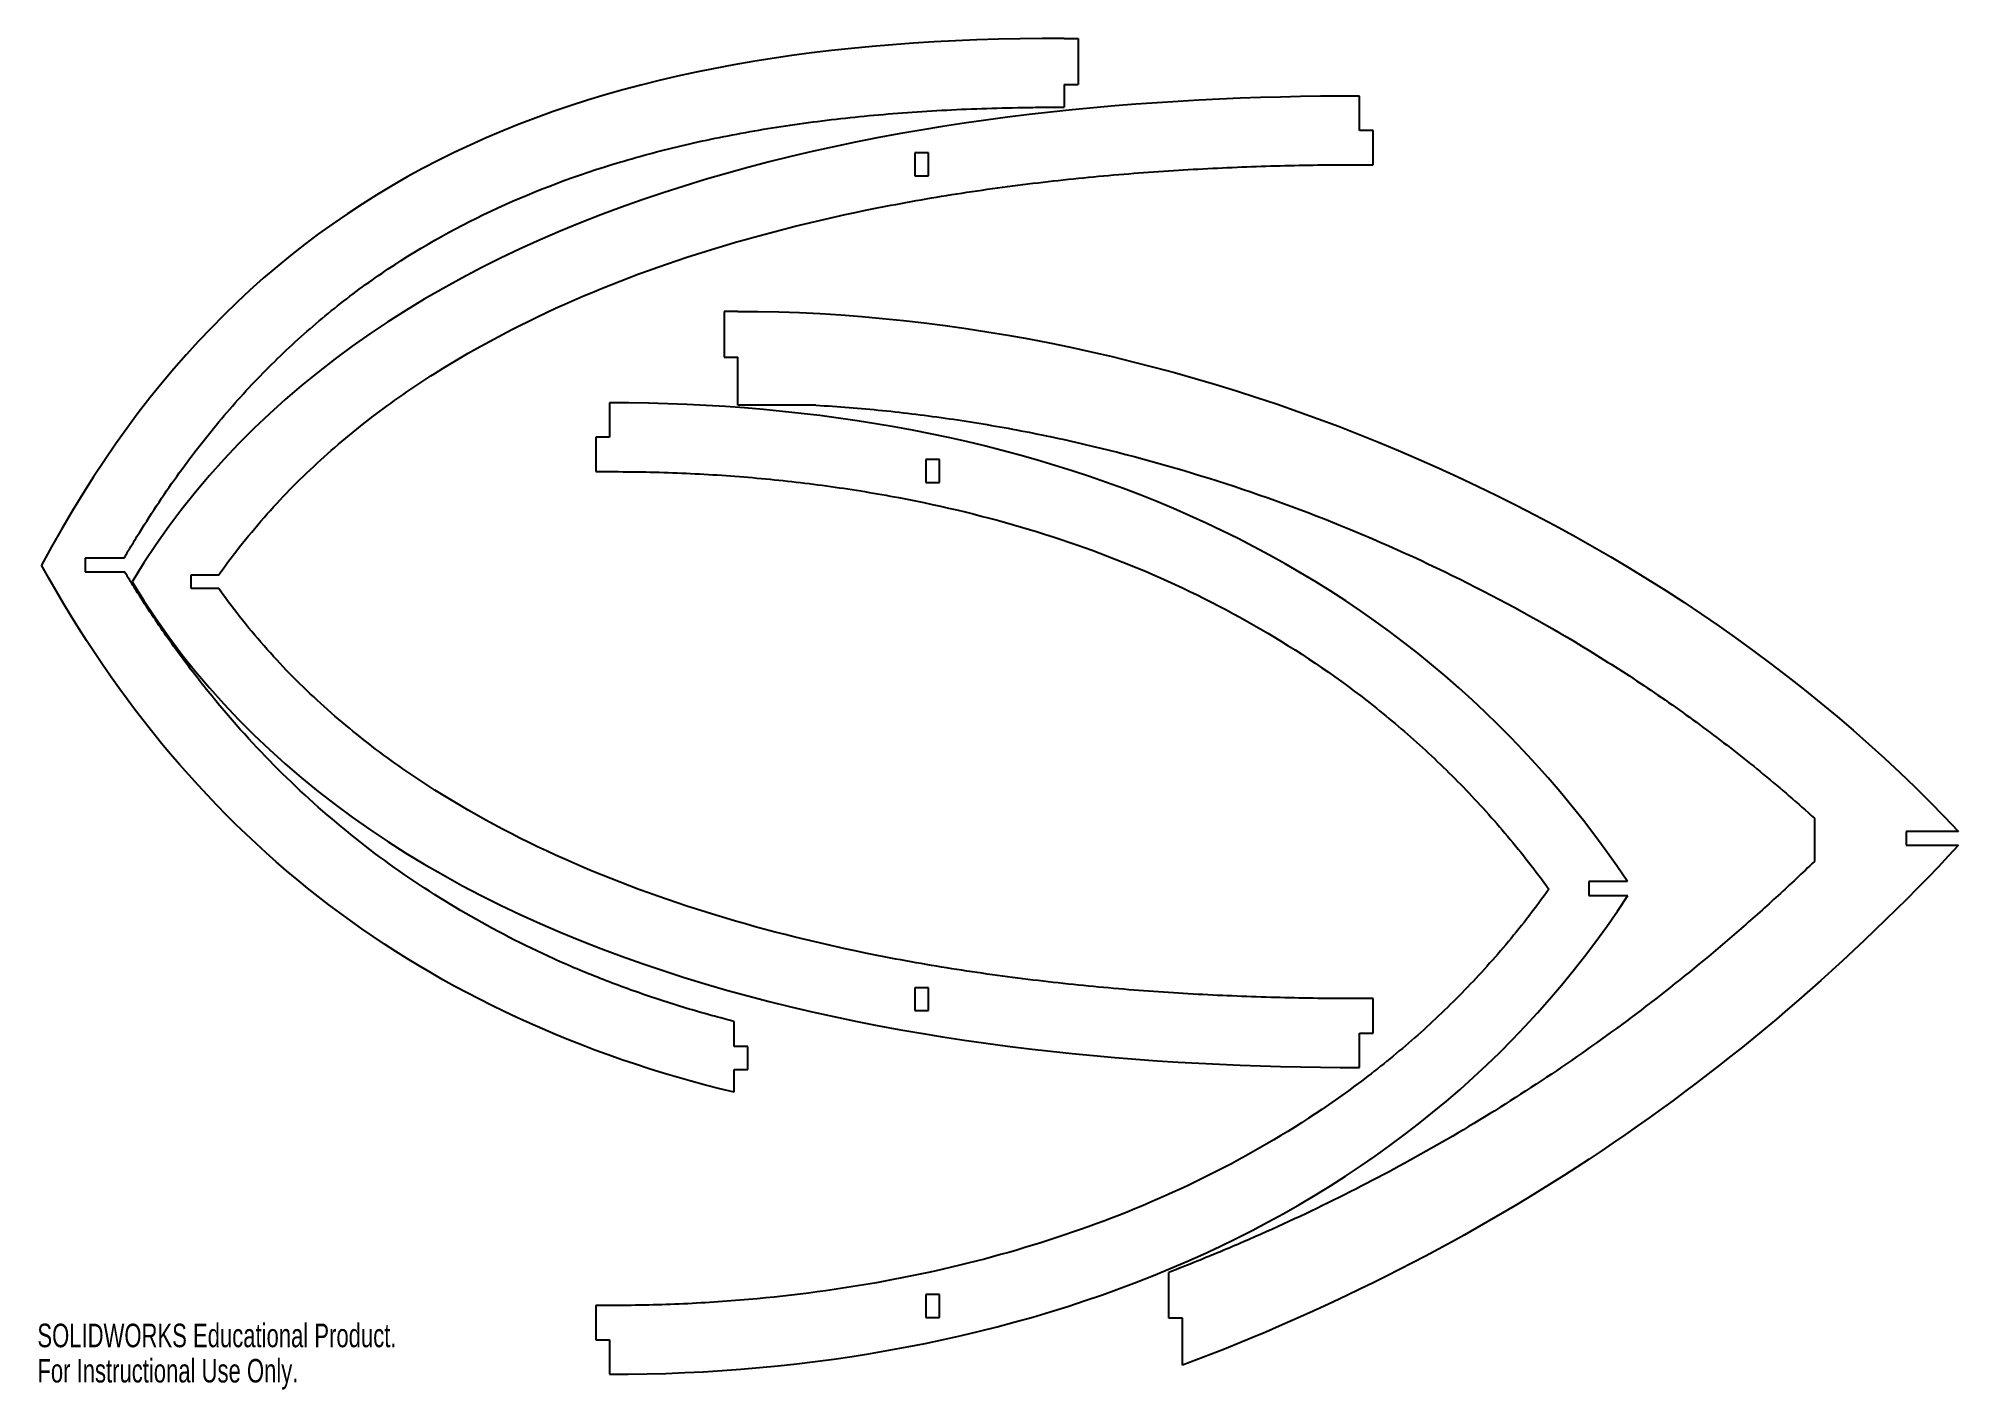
# Model space of a CAD drawing. Header units: inches. Extents: x 0 to 16.5, y 0 to 11.6.
import ezdxf

# ---------------------------------------------------------------- set-up
doc = ezdxf.new("R2010")
doc.units = ezdxf.units.IN
doc.header["$MEASUREMENT"] = 0
doc.styles.add('SLDTEXTSTYLE0', font='TXT', dxfattribs={"width": 0.7})

msp = doc.modelspace()

# ---------------------------------------------------------------- linework, layer by layer
at = {"color": 7, "linetype": 'Continuous', "lineweight": 25}
for p, q in [((8.819, 11.607), (8.937, 11.607)), ((8.937, 11.607), (8.937, 11.21)), ((8.819, 11.21), (8.937, 11.21)), ((8.819, 11.21), (8.819, 11.017)), ((11.353, 10.817), (11.353, 11.112)), ((11.471, 10.817), (11.353, 10.817)), ((11.471, 10.522), (11.471, 10.817)), ((7.652, 10.624), (7.534, 10.624)), ((7.534, 10.624), (7.534, 10.427)), ((7.652, 10.427), (7.652, 10.624)), ((7.534, 10.427), (7.652, 10.427)), ((11.353, 10.522), (11.471, 10.522)), ((5.897, 9.262), (5.897, 8.868)), ((6.015, 9.262), (5.897, 9.262)), ((5.897, 8.868), (6.015, 8.868)), ((6.015, 8.456), (6.015, 8.868)), ((4.913, 8.476), (4.913, 8.181)), ((6.686, 8.456), (6.015, 8.456)), ((4.795, 8.181), (4.795, 7.885)), ((4.913, 8.181), (4.795, 8.181)), ((7.748, 7.988), (7.63, 7.988)), ((7.63, 7.988), (7.63, 7.791)), ((7.748, 7.791), (7.748, 7.988)), ((4.795, 7.885), (4.913, 7.885)), ((7.63, 7.791), (7.748, 7.791)), ((0.744, 7.141), (0.409, 7.141)), ((0.409, 7.141), (0.409, 7.023)), ((0.409, 7.023), (0.751, 7.023)), ((1.32, 6.998), (1.558, 6.998)), ((1.32, 6.88), (1.32, 6.998)), ((1.558, 6.88), (1.32, 6.88)), ((15.261, 4.907), (15.261, 4.536)), ((16.499, 4.793), (16.048, 4.793)), ((16.048, 4.793), (16.048, 4.675)), ((16.048, 4.675), (16.499, 4.675)), ((13.657, 4.362), (13.323, 4.362)), ((13.323, 4.362), (13.323, 4.244)), ((13.323, 4.244), (13.658, 4.244)), ((7.652, 3.451), (7.534, 3.451)), ((7.534, 3.451), (7.534, 3.254)), ((7.652, 3.254), (7.652, 3.451)), ((11.471, 3.357), (11.353, 3.357)), ((11.471, 3.061), (11.471, 3.357)), ((5.984, 2.946), (5.984, 3.161)), ((7.534, 3.254), (7.652, 3.254)), ((11.353, 3.061), (11.471, 3.061)), ((11.353, 2.766), (11.353, 3.061)), ((6.102, 2.946), (5.984, 2.946)), ((6.102, 2.749), (6.102, 2.946)), ((5.984, 2.749), (6.102, 2.749)), ((5.984, 2.552), (5.984, 2.749)), ((9.716, 0.611), (9.716, 1.004)), ((4.795, 0.72), (4.795, 0.425)), ((4.913, 0.72), (4.795, 0.72)), ((7.748, 0.814), (7.63, 0.814)), ((7.63, 0.814), (7.63, 0.618)), ((7.748, 0.618), (7.748, 0.814)), ((7.63, 0.618), (7.748, 0.618)), ((9.834, 0.611), (9.716, 0.611)), ((9.834, 0.207), (9.834, 0.611)), ((4.795, 0.425), (4.913, 0.425)), ((4.913, 0.425), (4.913, 0.129))]:
    msp.add_line(p, q, dxfattribs=at)
for points in [[(8.819, 11.607), (4.737, 11.607), (1.854, 10.5), (0.036, 7.08)], [(11.353, 11.112), (7.829, 11.112), (2.924, 10.441), (0.814, 6.939)], [(6.015, 9.262), (9.771, 9.263), (13.897, 7.563), (16.499, 4.793)], [(13.657, 4.362), (11.712, 7.262), (8.489, 8.476), (4.913, 8.476)], [(5.984, 2.552), (3.327, 3.191), (1.344, 4.7), (0.036, 7.08)], [(0.814, 6.939), (2.924, 3.437), (7.829, 2.766), (11.353, 2.766)], [(16.499, 4.675), (14.629, 2.661), (12.407, 1.171), (9.834, 0.207)], [(4.913, 0.129), (8.361, 0.129), (11.774, 1.343), (13.658, 4.244)]]:
    msp.add_open_spline(points, degree=3, dxfattribs=at)
for points, knots in [([(0.744, 7.141), (0.76, 7.169), (0.804, 7.243), (0.903, 7.406), (1.044, 7.626), (1.218, 7.876), (1.456, 8.194), (1.767, 8.562), (2.159, 8.959), (2.573, 9.315), (3.154, 9.738), (3.938, 10.174), (4.809, 10.499), (5.561, 10.698), (6.154, 10.818), (6.775, 10.909), (7.317, 10.962), (7.765, 10.991), (8.109, 11.006), (8.401, 11.013), (8.638, 11.016), (8.759, 11.017), (8.819, 11.017)], [0.0060415, 0.0060415, 0.0060415, 0.0060415, 0.0151613, 0.0303226, 0.0606452, 0.0909679, 0.1212905, 0.1819357, 0.242581, 0.3032262, 0.3638714, 0.4851619, 0.6064524, 0.6670976, 0.7277429, 0.7883881, 0.8490334, 0.879356, 0.9096786, 0.9400012, 0.9551625, 0.9703238, 0.9703238, 0.9703238, 0.9703238]), ([(1.558, 6.998), (1.607, 7.069), (1.725, 7.227), (1.987, 7.546), (2.365, 7.938), (2.865, 8.359), (3.588, 8.862), (4.588, 9.384), (5.9, 9.854), (7.051, 10.13), (7.983, 10.29), (8.681, 10.382), (9.374, 10.449), (9.941, 10.485), (10.386, 10.505), (10.715, 10.515), (10.984, 10.52), (11.196, 10.522), (11.3, 10.522), (11.353, 10.522)], [0.0065827, 0.0065827, 0.0065827, 0.0065827, 0.0302259, 0.0604519, 0.1209038, 0.1813556, 0.2418075, 0.3627113, 0.483615, 0.6045188, 0.6649706, 0.7254225, 0.7858744, 0.8463263, 0.8765522, 0.9067782, 0.9370041, 0.9521171, 0.96723, 0.96723, 0.96723, 0.96723]), ([(6.686, 8.456), (6.781, 8.45), (6.971, 8.438), (7.353, 8.403), (7.832, 8.344), (8.41, 8.248), (9.18, 8.085), (10.139, 7.821), (11.268, 7.409), (12.36, 6.907), (13.228, 6.419), (13.89, 5.989), (14.368, 5.647), (14.751, 5.347), (15.046, 5.098), (15.19, 4.971), (15.261, 4.907)], [0.0626053, 0.0626053, 0.0626053, 0.0626053, 0.0889888, 0.1153723, 0.1681393, 0.2209063, 0.2736732, 0.3792072, 0.4847411, 0.5902751, 0.695809, 0.748576, 0.801343, 0.85411, 0.8804935, 0.9068769, 0.9068769, 0.9068769, 0.9068769]), ([(4.913, 7.885), (5.017, 7.885), (5.225, 7.883), (5.636, 7.87), (6.144, 7.838), (6.742, 7.772), (7.522, 7.649), (8.463, 7.427), (9.528, 7.048), (10.52, 6.552), (11.281, 6.039), (11.847, 5.566), (12.25, 5.179), (12.566, 4.828), (12.807, 4.531), (12.924, 4.376), (12.981, 4.298)], [0, 0, 0, 0, 0.030008, 0.0600161, 0.1200321, 0.1800482, 0.2400643, 0.3600964, 0.4801286, 0.6001607, 0.7201928, 0.7802089, 0.840225, 0.900241, 0.9302491, 0.9602571, 0.9602571, 0.9602571, 0.9602571]), ([(5.984, 3.161), (5.955, 3.168), (5.852, 3.195), (5.604, 3.263), (5.246, 3.376), (4.832, 3.527), (4.299, 3.752), (3.67, 4.077), (2.971, 4.534), (2.326, 5.061), (1.832, 5.559), (1.464, 5.993), (1.2, 6.338), (0.991, 6.64), (0.843, 6.871), (0.777, 6.979), (0.751, 7.023)], [0.497752743, 0.497752743, 0.497752743, 0.497752743, 0.497805621, 0.497942734, 0.498216959, 0.498491185, 0.49876541, 0.499313861, 0.499862311, 0.500410762, 0.500959213, 0.501233438, 0.501507663, 0.501781889, 0.501919001, 0.502012069, 0.502012069, 0.502012069, 0.502012069]), ([(11.353, 3.357), (11.3, 3.357), (11.196, 3.357), (10.984, 3.359), (10.715, 3.364), (10.386, 3.374), (9.941, 3.393), (9.374, 3.43), (8.681, 3.497), (7.983, 3.589), (7.051, 3.749), (5.9, 4.024), (4.588, 4.494), (3.588, 5.016), (2.865, 5.519), (2.365, 5.941), (1.987, 6.332), (1.725, 6.652), (1.607, 6.81), (1.558, 6.88)], [0, 0, 0, 0, 0.015113, 0.0302259, 0.0604519, 0.0906778, 0.1209038, 0.1813556, 0.2418075, 0.3022594, 0.3627113, 0.483615, 0.6045188, 0.7254225, 0.7858744, 0.8463263, 0.9067782, 0.9370041, 0.9606473, 0.9606473, 0.9606473, 0.9606473]), ([(15.261, 4.536), (15.158, 4.437), (14.951, 4.242), (14.528, 3.864), (13.985, 3.414), (13.309, 2.911), (12.609, 2.444), (11.885, 2.013), (11.136, 1.619), (10.49, 1.32), (10.014, 1.121), (9.798, 1.036), (9.716, 1.004)], [0.498678358, 0.498678358, 0.498678358, 0.498678358, 0.498869027, 0.499059696, 0.499441034, 0.499822372, 0.50020371, 0.500585048, 0.500966386, 0.501347724, 0.501538394, 0.501654418, 0.501654418, 0.501654418, 0.501654418]), ([(12.981, 4.298), (12.926, 4.22), (12.812, 4.067), (12.575, 3.772), (12.261, 3.424), (11.858, 3.038), (11.287, 2.567), (10.513, 2.054), (9.501, 1.558), (8.42, 1.178), (7.285, 0.911), (6.306, 0.78), (5.512, 0.728), (5.113, 0.72), (4.913, 0.72)], [0, 0, 0, 0, 0.0299917, 0.0599835, 0.1199669, 0.1799504, 0.2399339, 0.3599008, 0.4798677, 0.5998347, 0.7198016, 0.8397686, 0.899752, 0.9597355, 0.9597355, 0.9597355, 0.9597355])]:
    msp.add_open_spline(points, degree=3, knots=knots, dxfattribs=at)

# ---------------------------------------------------------------- texts
at = {"color": 7, "linetype": 'Continuous', "char_height": 0.20229, "attachment_point": 1, "style": 'SLDTEXTSTYLE0'}
for s, insert in [('SOLIDWORKS Educational Product.', (0, 0.564)), ('For Instructional Use Only.', (0, 0.261))]:
    msp.add_mtext(s, dxfattribs=dict(at, insert=insert))

doc.saveas('drawing.dxf')
